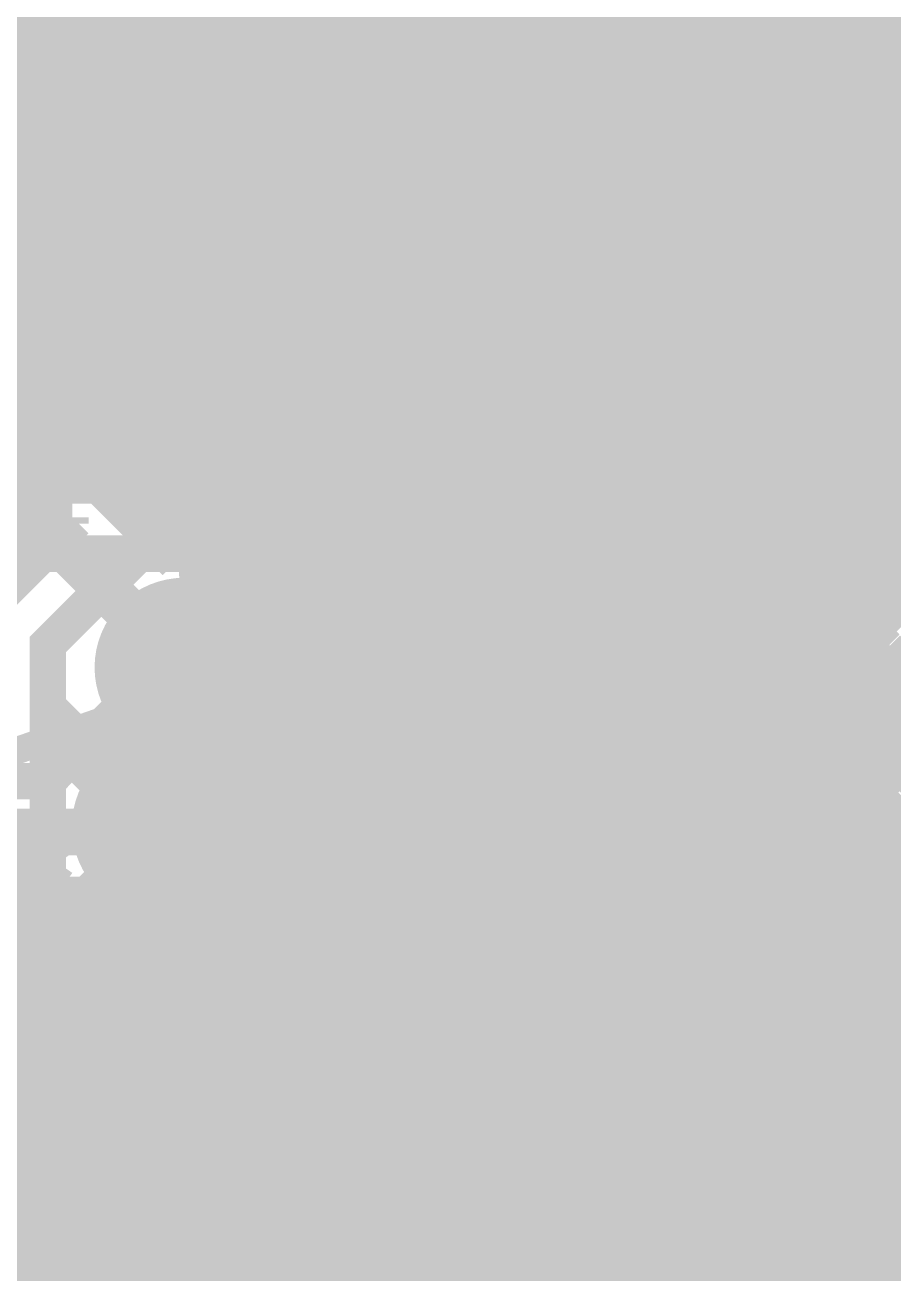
# Model space of a CAD drawing. Extents: x -72 to 72, y -47 to 50.
# Drawn here: x 27.56 to 32.41, y 18.21 to 25.18 of the extents above; entities that cross this region are included whole.
import ezdxf

# ---------------------------------------------------------------- set-up
doc = ezdxf.new("R2010")
doc.units = 0
doc.header["$MEASUREMENT"] = 0
doc.layers.get('0').update_dxf_attribs({"linetype": 'CONTINUOUS'})
for name, color, linetype in [('22-303-0_BOT', 7, 'CONTINUOUS'), ('22-303-0_DRD', 7, 'CONTINUOUS'), ('22-303-0_GND', 6, 'CONTINUOUS'), ('22-303-0_IN1', 4, 'CONTINUOUS'), ('22-303-0_IN2', 3, 'CONTINUOUS'), ('22-303-0_PWR', 5, 'CONTINUOUS'), ('22-303-0_SMB', 10, 'CONTINUOUS'), ('22-303-0_SMT', 14, 'CONTINUOUS'), ('22-303-0_SPB', 9, 'CONTINUOUS'), ('22-303-0_SPT', 12, 'CONTINUOUS'), ('22-303-0_SSB', 11, 'CONTINUOUS'), ('22-303-0_SST', 13, 'CONTINUOUS'), ('22-303-0_TOP', 8, 'CONTINUOUS'), ('THRUHOLE_TAP', 7, 'CONTINUOUS')]:
    doc.layers.add(name, color=color, linetype=linetype)

# ---------------------------------------------------------------- blocks, each defined once
blk = doc.blocks.new('RECTANGLE_4')
blk.add_solid([(0.4826, 0.4064), (0.4826, -0.4064), (-0.4826, 0.4064), (-0.4826, -0.4064)])
blk = doc.blocks.new('RECTANGLE_37')
blk.add_solid([(0.508, 0.635), (0.508, -0.635), (-0.508, 0.635), (-0.508, -0.635)])
blk = doc.blocks.new('ROUND_48')
at = {"const_width": 0.29972}
blk.add_lwpolyline([(-0.14986, 0, 1), (0.14986, 0, 1)], format="xyb", close=True, dxfattribs=at)
blk = doc.blocks.new('ROUND_81')
at = {"const_width": 0.0635}
blk.add_lwpolyline([(-0.03175, 0, 1), (0.03175, 0, 1)], format="xyb", close=True, dxfattribs=at)
blk = doc.blocks.new('ROUND_82')
at = {"const_width": 0.50038}
blk.add_lwpolyline([(-0.25019, 0, 1), (0.25019, 0, 1)], format="xyb", close=True, dxfattribs=at)
blk = doc.blocks.new('ROUND_83')
at = {"const_width": 0.50038}
blk.add_lwpolyline([(-0.25019, 0, 1), (0.25019, 0, 1)], format="xyb", close=True, dxfattribs=at)
blk = doc.blocks.new('ROUND_53')
at = {"const_width": 0.29972}
blk.add_lwpolyline([(-0.14986, 0, 1), (0.14986, 0, 1)], format="xyb", close=True, dxfattribs=at)
blk = doc.blocks.new('RECTANGLE_2')
blk.add_solid([(0.63627, 0.51308), (0.63627, -0.51308), (-0.63627, 0.51308), (-0.63627, -0.51308)])
blk = doc.blocks.new('ROUND_95')
at = {"const_width": 0.10033}
blk.add_lwpolyline([(-0.050164, 0, 1), (0.050164, 0, 1)], format="xyb", close=True, dxfattribs=at)

msp = doc.modelspace()

# ---------------------------------------------------------------- linework, layer by layer
at = {"layer": '22-303-0_BOT'}
for points, const_width in [([(33.02, 21.59), (32.639, 21.971), (32.639, 24.257), (27.94, 28.956), (24.003, 28.956)], 0.2032), ([(27.77236, 28.5496), (32.2326, 24.08936)], 0.254), ([(28.9306, 27.39136), (28.9306, 22.6314)], 0.254), ([(29.1592, 27.16276), (29.1592, 22.62378)], 0.254), ([(29.3878, 26.93416), (29.3878, 23.01494)], 0.254), ([(29.6164, 26.70556), (29.6164, 23.34768)], 0.254), ([(29.845, 26.47696), (29.845, 23.45182)], 0.254), ([(30.0736, 26.24836), (30.0736, 23.45436)], 0.254), ([(30.3022, 26.01976), (30.3022, 23.36546)], 0.254), ([(30.5308, 25.79116), (30.5308, 23.09114)], 0.254), ([(30.7594, 25.56256), (30.7594, 22.1742)], 0.254), ([(30.988, 25.33396), (30.988, 22.0599)], 0.254), ([(31.09976, 25.2222), (28.89758, 25.2222)], 0.254), ([(31.2166, 25.10536), (31.2166, 20.8534)], 0.254), ([(27.80538, 24.9936), (27.80538, 24.89454)], 0.254), ([(27.87396, 24.9936), (27.80538, 24.9936)], 0.254), ([(27.87396, 24.9936), (27.80538, 24.9936)], 0.254), ([(27.87396, 24.9936), (27.80538, 24.9936)], 0.254), ([(31.32836, 24.9936), (28.76804, 24.9936)], 0.254), ([(27.80538, 24.89454), (26.99258, 24.89454)], 0.254), ([(27.559, 24.89454), (27.559, 24.3078)], 0.254), ([(27.7876, 24.89454), (27.7876, 24.3078)], 0.254), ([(28.0162, 24.87676), (28.0162, 24.3078)], 0.254), ([(28.702, 24.9301), (28.702, 22.6314)], 0.254), ([(31.4452, 24.87676), (31.4452, 20.8534)], 0.254), ([(28.4734, 24.8158), (28.4734, 24.3078)], 0.254), ([(31.55696, 24.765), (27.1399, 24.765)], 0.254), ([(28.2448, 24.80056), (28.2448, 24.3078)], 0.254), ([(31.6738, 24.64816), (31.6738, 20.8534)], 0.254), ([(31.78556, 24.5364), (27.2542, 24.5364)], 0.254), ([(31.9024, 24.41956), (31.9024, 20.8534)], 0.254), ([(28.4988, 24.3078), (27.26944, 24.3078)], 0.254), ([(32.01416, 24.3078), (27.26944, 24.3078)], 0.254), ([(27.686, 24.3078), (27.686, 23.368)], 0.254), ([(28.4988, 24.3078), (28.4988, 22.6314)], 0.254), ([(32.131, 24.19096), (32.131, 20.8534)], 0.254), ([(32.2326, 24.0792), (28.4988, 24.0792)], 0.254), ([(32.2326, 24.08936), (32.2326, 21.971)], 0.254), ([(32.2326, 23.8506), (28.4988, 23.8506)], 0.254), ([(32.2326, 23.622), (28.4988, 23.622)], 0.254), ([(27.686, 22.4282), (27.686, 23.368)], 0.254), ([(28.4988, 23.368), (27.686, 23.368)], 0.254), ([(29.68752, 23.3934), (28.4988, 23.3934)], 0.254), ([(32.2326, 23.3934), (30.25648, 23.3934)], 0.254), ([(28.956, 23.368), (27.686, 23.368)], 0.2032), ([(28.956, 23.368), (27.686, 23.368)], 0.2032), ([(29.44876, 23.1648), (28.4988, 23.1648)], 0.254), ([(32.2326, 23.1648), (30.4927, 23.1648)], 0.254), ([(29.37256, 22.9362), (28.4988, 22.9362)], 0.254), ([(32.2326, 22.9362), (30.57144, 22.9362)], 0.254), ([(29.3878, 22.7076), (28.4988, 22.7076)], 0.254), ([(29.3878, 22.70506), (29.3878, 22.49424)], 0.254), ([(32.2326, 22.7076), (30.5562, 22.7076)], 0.254), ([(29.083, 22.6314), (28.4988, 22.6314)], 0.254), ([(30.5308, 22.62886), (30.5308, 22.18944)], 0.254), ([(29.3751, 22.50694), (30.05074, 21.82876)], 0.254), ([(29.5021, 22.479), (29.40304, 22.479)], 0.254), ([(32.2326, 22.479), (30.4419, 22.479)], 0.254), ([(27.82316, 22.4282), (27.09164, 22.4282)], 0.254), ([(27.82316, 22.4282), (27.41676, 22.0218)], 0.254), ([(27.559, 22.4282), (27.559, 22.16404)], 0.254), ([(27.7876, 22.4282), (27.7876, 22.39264)], 0.254), ([(29.6164, 22.36978), (29.6164, 22.26564)], 0.254), ([(30.3022, 22.352), (30.3022, 22.1107)], 0.254), ([(27.64536, 22.2504), (27.0764, 22.2504)], 0.254), ([(32.2326, 22.2504), (29.63164, 22.2504)], 0.254), ([(29.845, 22.26818), (29.845, 22.03704)], 0.254), ([(30.0736, 22.2631), (30.0736, 21.87448)], 0.254), ([(43.688, 11.557), (42.291, 11.557), (42.164, 11.684), (42.164, 17.653), (38.862, 20.955), (32.893, 20.955), (32.385, 20.447), (30.861, 20.447), (29.083, 22.225), (28.194, 22.225), (27.686, 21.717), (27.686, 20.32), (27.24404, 19.87804), (27.24404, 15.48892)], 0.2032), ([(30.18282, 22.0218), (29.86024, 22.0218)], 0.254), ([(32.2326, 22.0218), (31.02864, 22.0218)], 0.254), ([(32.27324, 21.7932), (31.17596, 21.7932)], 0.254), ([(29.0449, 21.68906), (30.26156, 20.4724)], 0.254), ([(32.35452, 21.6789), (32.41548, 21.61794)], 0.254), ([(32.3596, 21.67636), (32.3596, 20.99564)], 0.254), ([(32.41548, 21.61794), (32.41484, 21.59)], 0.254), ([(28.54452, 15.48892), (28.54452, 16.51), (28.956, 16.92148), (28.956, 21.082), (28.448, 21.59)], 0.2032), ([(28.448, 21.59), (28.956, 21.082), (28.956, 16.92148), (28.54452, 16.51), (28.54452, 15.48892)], 0.2032), ([(29.05252, 21.55952), (29.05023, 21.58977)], 0.254), ([(29.05252, 21.55952), (29.05023, 21.58977)], 0.254), ([(29.16936, 21.5646), (29.05252, 21.5646)], 0.254), ([(29.05252, 21.55952), (29.24302, 21.36902)], 0.254), ([(29.05252, 21.55952), (29.24302, 21.36902)], 0.254), ([(29.1592, 21.57476), (29.1592, 21.45284)], 0.254), ([(32.41548, 21.5646), (31.21152, 21.5646)], 0.254), ([(29.39796, 21.336), (29.2735, 21.336)], 0.254), ([(29.3878, 21.34616), (29.3878, 20.4724)], 0.254), ([(32.47136, 21.336), (31.15564, 21.336)], 0.254), ([(32.56026, 21.1963), (32.21736, 20.8534)], 0.254), ([(29.6164, 21.11756), (29.6164, 20.4724)], 0.254), ([(30.988, 21.1201), (30.988, 20.89404)], 0.254), ([(29.62656, 21.1074), (29.3624, 21.1074)], 0.254), ([(29.3624, 21.082), (29.3624, 20.4724)], 0.254), ([(32.47136, 21.1074), (30.97022, 21.1074)], 0.254), ([(30.84576, 21.03374), (31.02864, 20.8534)], 0.254), ([(29.85516, 20.8788), (29.3624, 20.8788)], 0.254), ([(29.845, 20.88896), (29.845, 20.4724)], 0.254), ([(32.24276, 20.8788), (31.00324, 20.8788)], 0.254), ([(32.21736, 20.8534), (31.02864, 20.8534)], 0.254), ([(27.89428, 15.48892), (27.89428, 19.89328), (28.321, 20.32), (28.321, 20.701)], 0.2032), ([(30.08376, 20.6502), (29.3624, 20.6502)], 0.254), ([(29.845, 19.7612), (29.845, 20.701), (29.718, 20.701)], 0.2032), ([(30.0736, 20.66036), (30.0736, 20.4724)], 0.254), ([(30.26156, 20.4724), (29.3624, 20.4724)], 0.254), ([(29.845, 20.4724), (29.845, 19.7612)], 0.254), ([(30.6324, 20.11172), (30.6324, 19.11858)], 0.254), ([(30.7594, 20.0533), (30.7594, 19.26844)], 0.254), ([(30.9626, 20.0406), (30.861, 20.0406)], 0.254), ([(30.9626, 20.0406), (30.9626, 19.42592)], 0.254), ([(31.75, 19.7612), (32.7152, 19.7612), (33.02, 20.066), (33.655, 20.066)], 0.2032), ([(30.9626, 19.9644), (30.6324, 19.9644)], 0.254), ([(30.6324, 19.7612), (29.845, 19.7612)], 0.254), ([(31.75, 19.7612), (29.845, 19.7612)], 0.2032), ([(30.9626, 19.7358), (30.6324, 19.7358)], 0.254), ([(30.9626, 19.7612), (31.75, 19.7612)], 0.254), ([(32.5374, 19.7612), (31.75, 19.7612)], 0.254), ([(30.9626, 19.5072), (30.6324, 19.5072)], 0.254), ([(30.82798, 19.33702), (30.70098, 19.21002)], 0.254), ([(30.76956, 19.2786), (30.6324, 19.2786)], 0.254), ([(30.60192, 19.05), (29.3624, 19.05)], 0.254), ([(30.60192, 19.05), (29.3624, 19.05)], 0.254), ([(35.687, 19.05), (31.115, 19.05), (30.988, 18.923), (30.988, 16.256), (31.75, 15.494), (31.75, 14.87424)], 0.2032), ([(29.845, 17.145), (29.845, 18.3388)], 0.2032), ([(29.845, 17.145), (29.845, 18.3388)], 0.2032), ([(31.75, 18.3388), (31.75, 16.87576)], 0.2032)]:
    msp.add_lwpolyline(points, dxfattribs=dict(at, const_width=const_width))
at = {"layer": '22-303-0_BOT', "const_width": 0.254}
for points in [[(28.321, 24.79548, 0.4142136), (28.92552, 25.4)], [(27.87396, 24.9936, 0.2113087), (28.321, 24.79584)], [(29.972, 23.46452, 0.4142136), (29.36748, 22.86)], [(30.57652, 22.86, 0.4142136), (29.972, 23.46452)], [(29.36748, 22.86, 0.4142136), (29.972, 22.25548)], [(29.972, 22.25548, 0.4142136), (30.57652, 22.86)], [(29.37002, 22.51202, 0.1989124), (29.083, 22.63091)], [(29.37002, 22.51202, 0.1989124), (29.083, 22.63091)], [(30.607, 22.19452, 0.2998715), (30.05074, 21.82876)], [(31.21152, 21.59, 0.4142136), (30.607, 22.19452)], [(32.2326, 21.971, 0.1989124), (32.35163, 21.68363)], [(32.2326, 21.971, 0.1989124), (32.35163, 21.68363)], [(29.05252, 21.59, 0.0411375), (29.04436, 21.68897)], [(29.05252, 21.59, 0.0411375), (29.04436, 21.68897)], [(30.84576, 21.03374, 0.2998712), (31.21152, 21.59)], [(32.41548, 21.59, 0.1789165), (32.56083, 21.19679)], [(29.3624, 21.082, 0.1989124), (29.24337, 21.36937)], [(30.6324, 20.11172, 0.1507309), (30.861, 20.0412)], [(30.9626, 19.42592, 0.1003963), (30.82817, 19.33683)], [(30.9626, 19.42592, 0.1003963), (30.82817, 19.33683)], [(30.70098, 19.21002, 0.0707576), (30.63234, 19.11861)], [(30.70098, 19.21002, 0.0707576), (30.63234, 19.11861)]]:
    msp.add_lwpolyline(points, format="xyb", dxfattribs=at)
at = {"layer": '22-303-0_DRD', "const_width": 0.254}
for points in [[(28.956, 26.035), (27.686, 24.765)], [(28.956, 24.765), (27.686, 26.035)], [(28.956, 26.035), (27.686, 24.765)], [(28.956, 24.765), (27.686, 26.035)], [(29.591, 24.003), (28.321, 22.733)], [(29.591, 22.733), (28.321, 24.003)], [(29.591, 24.003), (28.321, 22.733)], [(29.591, 22.733), (28.321, 24.003)], [(30.607, 23.495), (29.337, 22.225)], [(30.607, 22.225), (29.337, 23.495)], [(29.083, 22.225), (27.813, 20.955)], [(29.083, 20.955), (27.813, 22.225)], [(29.083, 22.225), (27.813, 20.955)], [(29.083, 20.955), (27.813, 22.225)], [(31.242, 22.225), (29.972, 20.955)], [(31.242, 20.955), (29.972, 22.225)], [(33.655, 22.225), (32.385, 20.955)], [(33.655, 20.955), (32.385, 22.225)], [(28.956, 21.336), (27.686, 20.066)], [(28.956, 20.066), (27.686, 21.336)], [(30.353, 21.336), (29.083, 20.066)], [(30.353, 20.066), (29.083, 21.336)]]:
    msp.add_lwpolyline(points, dxfattribs=at)
at = {"layer": '22-303-0_IN1'}
for points, const_width in [([(34.163, 24.003), (31.877, 25.654), (22.86, 32.004), (22.86, 37.211), (20.447, 39.624), (17.653, 39.624), (13.081, 44.196), (10.16, 44.196)], 1.27), ([(27.432, 29.718), (27.432, 24.19604)], 0.254), ([(29.0322, 28.64612), (29.0322, 23.96744)], 0.254), ([(29.2608, 28.49372), (29.2608, 23.8887)], 0.254), ([(29.4894, 28.33878), (29.4894, 23.65248)], 0.254), ([(29.718, 28.18384), (29.718, 23.40864)], 0.254), ([(29.9466, 28.03144), (29.9466, 23.46452)], 0.254), ([(30.1752, 27.8765), (30.1752, 23.42896)], 0.254), ([(30.4038, 27.72156), (30.4038, 23.28164)], 0.254), ([(30.6324, 27.56916), (30.6324, 22.86)], 0.254), ([(30.861, 27.41422), (30.861, 22.86)], 0.254), ([(31.0896, 27.25928), (31.0896, 22.86)], 0.254), ([(31.3182, 27.10434), (31.3182, 22.86)], 0.254), ([(31.5468, 26.95194), (31.5468, 22.86)], 0.254), ([(31.7754, 26.797), (31.7754, 22.86)], 0.254), ([(32.004, 26.64206), (32.004, 22.86)], 0.254), ([(32.2326, 26.48966), (32.2326, 22.86)], 0.254), ([(32.4612, 26.33472), (32.4612, 22.86)], 0.254), ([(27.6606, 26.09596), (27.6606, 23.96744)], 0.254), ([(27.72918, 25.273), (25.1714, 25.273)], 0.254), ([(34.036, 25.273), (28.91282, 25.273)], 0.254), ([(27.83078, 25.0444), (25.1714, 25.0444)], 0.254), ([(28.8036, 25.03678), (28.8036, 23.9522)], 0.254), ([(34.36874, 25.0444), (28.80868, 25.0444)], 0.254), ([(27.8892, 24.97582), (27.8892, 22.86)], 0.254), ([(28.16606, 24.8158), (27.09164, 24.8158)], 0.254), ([(28.1178, 24.83104), (28.1178, 22.86)], 0.254), ([(34.70148, 24.8158), (28.47594, 24.8158)], 0.254), ([(28.575, 24.85136), (28.575, 23.8379)], 0.254), ([(28.3464, 24.79548), (28.3464, 22.86)], 0.254), ([(35.03676, 24.5872), (27.23896, 24.5872)], 0.254), ([(35.3695, 24.3586), (27.27452, 24.3586)], 0.254), ([(27.27452, 24.35352), (27.71902, 23.90902)], 0.254), ([(35.70224, 24.13), (27.49804, 24.13)], 0.254), ([(28.67152, 23.9014), (27.72664, 23.9014)], 0.254), ([(36.03752, 23.9014), (29.24048, 23.9014)], 0.254), ([(28.43276, 23.6728), (27.83586, 23.6728)], 0.254), ([(36.37026, 23.6728), (29.4767, 23.6728)], 0.254), ([(27.8384, 23.622), (27.8384, 22.86)], 0.254), ([(28.35656, 23.4442), (27.8384, 23.4442)], 0.254), ([(29.81706, 23.4442), (29.55544, 23.4442)], 0.254), ([(36.703, 23.4442), (30.12694, 23.4442)], 0.254), ([(28.3718, 23.2156), (27.8384, 23.2156)], 0.254), ([(37.03828, 23.2156), (30.45968, 23.2156)], 0.254), ([(28.4861, 22.987), (27.8384, 22.987)], 0.254), ([(37.37102, 22.987), (30.56382, 22.987)], 0.254), ([(28.62834, 22.86), (27.8384, 22.86)], 0.254), ([(28.575, 22.8981), (28.575, 22.86)], 0.254), ([(33.274, 22.86), (30.57652, 22.86)], 0.254), ([(29.083, 11.303), (29.083, 20.955), (30.353, 22.225), (33.274, 22.225), (35.433, 20.066), (36.83, 20.066)], 0.2032), ([(52.832, 7.112), (52.578, 6.858), (47.752, 6.858), (44.323, 10.287), (44.323, 13.335), (43.942, 13.716), (34.163, 13.716), (32.131, 15.748), (32.131, 20.574), (31.115, 21.59), (30.607, 21.59)], 0.2032)]:
    msp.add_lwpolyline(points, dxfattribs=dict(at, const_width=const_width))
at = {"layer": '22-303-0_IN1', "const_width": 0.254}
for points in [[(27.71648, 25.4, 0.4142136), (28.321, 24.79548)], [(28.321, 24.79548, 0.4142136), (28.92552, 25.4)], [(28.956, 23.97252, 0.4142136), (28.35148, 23.368)], [(29.56052, 23.368, 0.4142136), (28.956, 23.97252)], [(27.8384, 23.622, 0.1989124), (27.71937, 23.90937)], [(29.972, 23.46452, 0.1919829), (29.5561, 23.29872)], [(30.57652, 22.86, 0.4142136), (29.972, 23.46452)], [(28.35148, 23.368, 0.2547954), (28.62834, 22.86)], [(29.55544, 23.29942, 0.0284856), (29.55935, 23.368)]]:
    msp.add_lwpolyline(points, format="xyb", dxfattribs=at)
at = {"layer": '22-303-0_IN2'}
for points, const_width in [([(28.9306, 27.86126), (28.9306, 22.6314)], 0.254), ([(29.1592, 27.70886), (29.1592, 22.6314)], 0.254), ([(29.3878, 27.55392), (29.3878, 23.01494)], 0.254), ([(29.6164, 27.40152), (29.6164, 23.34768)], 0.254), ([(29.845, 27.24912), (29.845, 23.45182)], 0.254), ([(30.0736, 27.09672), (30.0736, 23.45436)], 0.254), ([(30.3022, 26.94432), (30.3022, 23.36546)], 0.254), ([(30.5308, 26.79192), (30.5308, 23.2664)], 0.254), ([(30.7594, 26.63698), (30.7594, 23.2664)], 0.254), ([(30.988, 26.48458), (30.988, 23.24608)], 0.254), ([(31.2166, 26.33218), (31.2166, 23.07844)], 0.254), ([(27.559, 26.21534), (27.559, 22.6314)], 0.254), ([(31.4452, 26.17978), (31.4452, 22.84984)], 0.254), ([(31.6738, 26.02738), (31.6738, 22.62124)], 0.254), ([(31.9024, 25.87498), (31.9024, 22.39264)], 0.254), ([(32.131, 25.72004), (32.131, 22.16404)], 0.254), ([(32.3596, 25.56764), (32.3596, 21.93544)], 0.254), ([(27.74188, 25.2222), (24.48052, 25.2222)], 0.254), ([(32.87776, 25.2222), (28.89758, 25.2222)], 0.254), ([(27.7876, 25.11552), (27.7876, 22.6314)], 0.254), ([(28.321, 20.701), (26.543, 20.701), (25.527, 19.685), (21.209, 19.685), (20.828, 20.066), (20.828, 20.955), (20.828, 24.765), (20.574, 25.019)], 0.2032), ([(27.87396, 24.9936), (24.5364, 24.9936)], 0.254), ([(33.21812, 24.9936), (28.76804, 24.9936)], 0.254), ([(28.0162, 24.87676), (28.0162, 22.6314)], 0.254), ([(28.702, 24.9301), (28.702, 22.6314)], 0.254), ([(28.4734, 24.8158), (28.4734, 22.6314)], 0.254), ([(33.56102, 24.765), (27.1399, 24.765)], 0.254), ([(28.2448, 24.80056), (28.2448, 22.6314)], 0.254), ([(33.87852, 24.5364), (27.2542, 24.5364)], 0.254), ([(33.63976, 24.3078), (27.26944, 24.3078)], 0.254), ([(33.56356, 24.0792), (27.1907, 24.0792)], 0.254), ([(33.5788, 23.8506), (26.95448, 23.8506)], 0.254), ([(33.6931, 23.622), (24.5364, 23.622)], 0.254), ([(29.68752, 23.3934), (26.95448, 23.3934)], 0.254), ([(33.33496, 23.3934), (30.25648, 23.3934)], 0.254), ([(30.861, 23.2664), (30.41904, 23.2664)], 0.254), ([(29.44876, 23.1648), (27.1907, 23.1648)], 0.254), ([(33.20288, 23.1648), (31.13024, 23.1648)], 0.254), ([(31.1531, 23.14194), (32.46374, 21.82876)], 0.254), ([(29.37256, 22.9362), (27.26944, 22.9362)], 0.254), ([(33.18002, 22.9362), (31.35884, 22.9362)], 0.254), ([(29.972, 22.86), (30.861, 22.86), (32.893, 20.828), (37.084, 20.828), (39.116, 18.796)], 0.2032), ([(29.3878, 22.7076), (27.2542, 22.7076)], 0.254), ([(29.3878, 22.70506), (29.3878, 22.6314)], 0.254), ([(33.24606, 22.7076), (31.58744, 22.7076)], 0.254), ([(29.4132, 22.6314), (27.2288, 22.6314)], 0.254), ([(30.69336, 22.4536), (30.41904, 22.4536)], 0.254), ([(30.5308, 22.4536), (30.5308, 22.24024)], 0.254), ([(30.69336, 22.4536), (32.60598, 20.54098)], 0.254), ([(33.45434, 22.479), (31.81604, 22.479)], 0.254), ([(30.36824, 22.4028), (30.57652, 22.19452)], 0.254), ([(30.7594, 22.38756), (30.7594, 22.1742)], 0.254), ([(30.89656, 22.2504), (30.52064, 22.2504)], 0.254), ([(33.9471, 22.2504), (32.04464, 22.2504)], 0.254), ([(30.607, 21.59), (29.972, 22.225), (27.178, 22.225), (25.273, 20.32), (24.638, 20.32)], 0.2032), ([(30.607, 22.19452), (30.57656, 22.19375)], 0.254), ([(30.988, 22.15896), (30.988, 22.0599)], 0.254), ([(31.12516, 22.0218), (31.02864, 22.0218)], 0.254), ([(32.59582, 22.0218), (32.27324, 22.0218)], 0.254), ([(31.2166, 21.93036), (31.2166, 18.4404)], 0.254), ([(29.80436, 21.8186), (29.0068, 21.8186)], 0.254), ([(29.1592, 21.8186), (29.1592, 18.4404)], 0.254), ([(29.3878, 21.8186), (29.3878, 18.4404)], 0.254), ([(29.6164, 21.8186), (29.6164, 18.4404)], 0.254), ([(29.80436, 21.8186), (30.00248, 21.61794)], 0.254), ([(29.82976, 21.7932), (29.01696, 21.7932)], 0.254), ([(29.845, 21.77796), (29.845, 18.4404)], 0.254), ([(31.35376, 21.7932), (31.17596, 21.7932)], 0.254), ([(31.4452, 21.70176), (31.4452, 18.4404)], 0.254), ([(30.00248, 21.61794), (30.00184, 21.59)], 0.254), ([(30.00248, 21.5646), (29.05252, 21.5646)], 0.254), ([(31.58236, 21.5646), (31.21152, 21.5646)], 0.254), ([(31.6738, 21.47316), (31.6738, 18.4404)], 0.254), ([(30.05836, 21.336), (28.99664, 21.336)], 0.254), ([(31.81096, 21.336), (31.15564, 21.336)], 0.254), ([(30.0736, 21.30552), (30.0736, 18.4404)], 0.254), ([(28.9306, 21.22678), (28.9306, 18.4404)], 0.254), ([(31.9024, 21.24456), (31.9024, 18.4404)], 0.254), ([(30.988, 21.1201), (30.988, 18.4404)], 0.254), ([(30.24378, 21.1074), (28.81122, 21.1074)], 0.254), ([(30.3022, 21.06676), (30.3022, 18.4404)], 0.254), ([(32.03956, 21.1074), (30.97022, 21.1074)], 0.254), ([(30.5308, 20.99056), (30.5308, 18.4404)], 0.254), ([(30.7594, 21.0058), (30.7594, 18.4404)], 0.254), ([(32.131, 21.01596), (32.131, 18.4404)], 0.254), ([(32.26816, 20.8788), (28.89758, 20.8788)], 0.254), ([(32.3596, 20.78736), (32.3596, 18.4404)], 0.254), ([(32.49676, 20.6502), (28.92298, 20.6502)], 0.254), ([(32.893, 20.4216), (28.85694, 20.4216)], 0.254), ([(27.87396, 20.2946), (26.71064, 20.2946)], 0.254), ([(27.559, 20.2946), (27.559, 18.4404)], 0.254), ([(27.7876, 20.2946), (27.7876, 18.4404)], 0.254), ([(28.702, 20.2311), (28.702, 18.4404)], 0.254), ([(27.99334, 20.193), (26.60904, 20.193)], 0.254), ([(28.0162, 20.17776), (28.0162, 18.4404)], 0.254), ([(36.23818, 20.193), (28.64866, 20.193)], 0.254), ([(28.2448, 20.10156), (28.2448, 18.4404)], 0.254), ([(28.4734, 20.1168), (28.4734, 18.4404)], 0.254), ([(36.2331, 19.9644), (26.38044, 19.9644)], 0.254), ([(36.322, 19.7358), (26.15184, 19.7358)], 0.254), ([(36.59886, 19.5072), (25.92324, 19.5072)], 0.254), ([(38.05936, 19.2786), (14.1224, 19.2786)], 0.254), ([(38.28796, 19.05), (14.1224, 19.05)], 0.254), ([(38.51148, 18.8214), (14.1224, 18.8214)], 0.254), ([(38.54704, 18.5928), (14.1224, 18.5928)], 0.254), ([(38.62578, 18.4404), (14.1224, 18.4404)], 0.254)]:
    msp.add_lwpolyline(points, dxfattribs=dict(at, const_width=const_width))
at = {"layer": '22-303-0_IN2', "const_width": 0.254}
for points in [[(27.71648, 25.4, 0.4142136), (28.321, 24.79548)], [(28.321, 24.79548, 0.4142136), (28.92552, 25.4)], [(29.972, 23.46452, 0.4142136), (29.36748, 22.86)], [(30.41904, 23.2664, 0.2113087), (29.972, 23.46416)], [(31.14802, 23.14702, 0.1989124), (30.861, 23.26591)], [(29.36748, 22.86, 0.0973858), (29.41249, 22.63111)], [(30.36824, 22.4028, 0.0297304), (30.41967, 22.45302)], [(31.21152, 21.59, 0.4142136), (30.607, 22.19452)], [(33.02, 22.19452, 0.2998715), (32.46374, 21.82876)], [(29.05252, 21.59, 0.0973853), (29.00751, 21.81889)], [(29.05252, 21.59, 0.0973853), (29.00751, 21.81889)], [(28.78582, 21.08708, 0.2498382), (29.05385, 21.59)], [(28.78582, 21.08708, 0.2498382), (29.05385, 21.59)], [(30.00248, 21.59, 0.4142136), (30.607, 20.98548)], [(30.607, 20.98548, 0.4142136), (31.21152, 21.59)], [(28.92552, 20.701, 0.1750362), (28.78603, 21.08725)], [(28.321, 20.09648, 0.4142136), (28.92552, 20.701)], [(27.87396, 20.2946, 0.2113087), (28.321, 20.09684)]]:
    msp.add_lwpolyline(points, format="xyb", dxfattribs=at)
at = {"layer": '22-303-0_SSB', "const_width": 0.1524}
for points in [[(24.9174, 25.019), (24.9174, 27.0764), (27.686, 27.0764), (27.686, 25.019), (24.9174, 25.019)], [(24.638, 24.511), (28.702, 24.511), (28.702, 19.939), (26.924, 19.939), (26.67, 20.193), (26.416, 19.939), (24.638, 19.939), (24.638, 24.511)], [(29.40558, 22.70506), (29.2354, 22.8219), (29.2354, 23.06066), (29.40558, 23.1775), (29.57576, 23.1775), (29.91358, 22.94128), (30.2514, 23.1775), (30.2514, 22.70506)], [(31.1404, 23.1775), (31.1404, 22.70506), (31.81858, 23.1775), (31.98876, 23.1775), (32.1564, 23.11908), (32.1564, 22.76348), (31.98876, 22.70506)], [(29.57576, 22.3393), (29.57576, 21.86686), (30.2514, 22.10308), (30.2514, 22.22246), (29.2354, 22.22246)], [(31.31058, 21.86686), (31.1404, 21.92528), (31.1404, 22.28088), (31.31058, 22.3393), (31.6484, 22.3393), (31.81858, 22.22246), (31.81858, 21.86686), (32.1564, 21.86686), (32.1564, 22.3393)], [(27.43962, 21.09978), (28.45562, 21.45538), (28.45562, 20.98294)], [(29.40558, 21.5011), (29.2354, 21.44268), (29.2354, 21.08708), (29.40558, 21.02866), (30.08376, 21.02866), (30.2514, 21.08708), (30.2514, 21.44268), (30.08376, 21.5011)], [(31.6484, 21.3233), (31.1404, 21.5011)], [(31.6484, 21.02866), (31.6484, 21.38426), (31.81858, 21.5011), (31.98876, 21.5011), (32.1564, 21.38426), (32.1564, 21.02866), (31.1404, 21.02866)], [(27.77998, 20.38096), (27.43962, 20.61718)], [(27.6098, 20.14474), (27.43962, 20.20316), (27.43962, 20.43938), (27.6098, 20.50034), (27.77998, 20.61718), (28.28798, 20.61718), (28.45562, 20.55876), (28.45562, 20.20316), (28.28798, 20.14474), (27.6098, 20.14474)], [(29.0195, 17.5895), (29.0195, 20.5105), (30.6578, 20.5105), (30.6578, 17.5895), (29.0195, 17.5895)], [(30.9245, 17.5895), (30.9245, 20.5105), (32.5628, 20.5105), (32.5628, 17.5895), (30.9245, 17.5895)]]:
    msp.add_lwpolyline(points, dxfattribs=at)
at = {"layer": '22-303-0_SST', "const_width": 0.1524}
for points in [[(31.115, 24.003), (32.385, 24.003), (32.639, 23.749), (32.639, 20.447), (30.861, 20.447), (30.861, 23.749), (31.115, 24.003)], [(30.24886, 22.68982), (30.41904, 22.75078), (30.41904, 23.10638), (30.24886, 23.1648), (29.91104, 23.1648), (29.74086, 23.04542), (29.74086, 22.68982), (29.40304, 22.68982), (29.40304, 23.1648)], [(30.861, 22.479), (32.639, 22.479)], [(30.41904, 22.3266), (30.41904, 21.91258), (29.40304, 21.91258)], [(30.41904, 21.07438), (30.41904, 21.42998), (30.07868, 21.54682), (29.74086, 21.54682), (29.40304, 21.42998), (29.40304, 21.07438)], [(30.41904, 21.1328), (29.40304, 21.1328)], [(27.7876, 19.2786), (27.95524, 19.39798), (27.95524, 19.6342), (27.7876, 19.75358), (27.61742, 19.75358), (27.2796, 19.51482), (26.93924, 19.75358), (26.93924, 19.2786)], [(27.95524, 18.91538), (27.95524, 18.49882), (26.93924, 18.49882)]]:
    msp.add_lwpolyline(points, dxfattribs=at)
at = {"layer": '22-303-0_TOP'}
for points, const_width in [([(28.9306, 27.86126), (28.9306, 21.95322)], 0.254), ([(29.1592, 27.70886), (29.1592, 20.1168)], 0.254), ([(29.3878, 27.55392), (29.3878, 23.01494)], 0.254), ([(29.6164, 27.40152), (29.6164, 23.34768)], 0.254), ([(29.845, 27.24912), (29.845, 23.45182)], 0.254), ([(30.0736, 27.09672), (30.0736, 23.53564)], 0.254), ([(23.114, 26.289), (23.11654, 26.289), (23.74646, 26.924), (26.41854, 26.924), (27.432, 25.90292), (27.432, 22.606), (28.448, 21.59)], 0.2032), ([(30.3022, 26.94432), (30.3022, 23.76424)], 0.254), ([(30.5308, 26.79192), (30.5308, 23.89378)], 0.254), ([(30.7594, 26.63698), (30.7594, 23.9014)], 0.254), ([(30.988, 26.48458), (30.988, 24.05888)], 0.254), ([(31.2166, 26.33218), (31.2166, 24.05888)], 0.254), ([(31.4452, 26.17978), (31.4452, 24.05888)], 0.254), ([(31.6738, 26.02738), (31.6738, 24.05888)], 0.254), ([(31.9024, 25.87498), (31.9024, 24.05888)], 0.254), ([(32.131, 25.72004), (32.131, 24.05888)], 0.254), ([(32.3596, 25.56764), (32.3596, 24.05888)], 0.254), ([(32.8422, 25.2222), (28.89758, 25.2222)], 0.254), ([(27.8384, 25.03678), (27.8384, 22.77364)], 0.254), ([(27.87396, 24.9936), (27.8384, 24.9936)], 0.254), ([(32.8422, 24.9936), (28.76804, 24.9936)], 0.254), ([(28.0162, 24.87676), (28.0162, 22.59584)], 0.254), ([(28.702, 24.9301), (28.702, 22.13864)], 0.254), ([(28.4734, 24.8158), (28.4734, 22.19452)], 0.254), ([(32.8422, 24.765), (27.8384, 24.765)], 0.254), ([(28.2448, 24.80056), (28.2448, 22.36724)], 0.254), ([(32.8422, 24.5364), (27.8384, 24.5364)], 0.254), ([(21.54936, 3.13436), (21.59, 3.13436), (21.59, 3.175), (23.495, 5.08), (23.495, 17.78), (24.384, 18.669), (32.08782, 18.669), (32.08782, 18.542), (32.08782, 15.24), (32.08782, 18.542), (34.163, 20.61718), (34.163, 24.003)], 1.27), ([(32.08782, 15.24), (32.08782, 18.542), (34.163, 20.61718), (34.163, 24.003)], 1.27), ([(32.08782, 15.24), (32.08782, 18.542), (34.163, 20.61718), (34.163, 24.003)], 1.27), ([(32.08782, 15.24), (32.08782, 18.542), (34.163, 20.61718), (34.163, 24.003)], 1.27), ([(32.8422, 24.3078), (27.8384, 24.3078)], 0.254), ([(32.8422, 24.0792), (27.8384, 24.0792)], 0.254), ([(32.69234, 24.05888), (30.80766, 24.05888)], 0.254), ([(30.80766, 24.05888), (30.80766, 23.9014)], 0.254), ([(30.80766, 23.9014), (30.607, 23.9014)], 0.254), ([(30.40888, 23.8506), (27.8384, 23.8506)], 0.254), ([(30.31998, 23.78202), (29.99994, 23.46452)], 0.254), ([(30.15996, 23.622), (27.8384, 23.622)], 0.254), ([(29.99994, 23.46452), (29.97218, 23.4626)], 0.254), ([(31.75, 23.241), (31.496, 23.495), (30.607, 23.495), (29.972, 22.86)], 0.2032), ([(29.68752, 23.3934), (27.8384, 23.3934)], 0.254), ([(29.44876, 23.1648), (27.8384, 23.1648)], 0.254), ([(30.77464, 23.0886), (30.57652, 22.88794)], 0.254), ([(30.7594, 23.07336), (30.7594, 22.1742)], 0.254), ([(30.80766, 23.0886), (30.77464, 23.0886)], 0.254), ([(30.80766, 23.0886), (30.80766, 22.42312)], 0.254), ([(29.37256, 22.9362), (27.8384, 22.9362)], 0.254), ([(30.80766, 22.9362), (30.62224, 22.9362)], 0.254), ([(30.57652, 22.86), (30.57588, 22.88791)], 0.254), ([(27.8384, 22.77364), (28.41752, 22.19452)], 0.254), ([(29.3878, 22.7076), (27.90444, 22.7076)], 0.254), ([(29.3878, 22.70506), (29.3878, 20.1168)], 0.254), ([(30.80766, 22.7076), (30.5562, 22.7076)], 0.254), ([(30.5308, 22.62886), (30.5308, 22.18944)], 0.254), ([(29.5021, 22.479), (28.13304, 22.479)], 0.254), ([(30.80766, 22.479), (30.4419, 22.479)], 0.254), ([(29.6164, 22.36978), (29.6164, 20.1168)], 0.254), ([(32.69234, 22.42312), (30.80766, 22.42312)], 0.254), ([(30.988, 22.42312), (30.988, 22.0599)], 0.254), ([(31.2166, 22.42312), (31.2166, 22.02688)], 0.254), ([(31.4452, 22.42312), (31.4452, 22.02688)], 0.254), ([(31.6738, 22.42312), (31.6738, 22.02688)], 0.254), ([(31.9024, 22.42312), (31.9024, 22.02688)], 0.254), ([(32.131, 22.42312), (32.131, 22.02688)], 0.254), ([(32.3596, 22.42312), (32.3596, 22.02688)], 0.254), ([(30.3022, 22.352), (30.3022, 22.1107)], 0.254), ([(33.2232, 22.2504), (28.36164, 22.2504)], 0.254), ([(29.845, 22.26818), (29.845, 20.1168)], 0.254), ([(30.0736, 22.2631), (30.0736, 21.87448)], 0.254), ([(28.448, 22.19452), (28.41756, 22.19375)], 0.254), ([(28.448, 22.19452), (28.41756, 22.19375)], 0.254), ([(30.18282, 22.0218), (28.86964, 22.0218)], 0.254), ([(32.6009, 22.02688), (31.02356, 22.02688)], 0.254), ([(32.59582, 22.0218), (31.02864, 22.0218)], 0.254), ([(30.03804, 21.7932), (29.01696, 21.7932)], 0.254), ([(28.448, 21.59), (28.321, 21.59), (27.686, 20.955), (22.606, 20.955), (19.05, 17.399), (19.05, 8.382)], 0.2032), ([(30.00248, 21.5646), (29.05252, 21.5646)], 0.254), ([(30.05836, 21.336), (28.99664, 21.336)], 0.254), ([(30.0736, 21.30552), (30.0736, 20.1168)], 0.254), ([(31.75, 21.209), (31.75, 20.066), (31.369, 19.685), (24.003, 19.685), (21.59, 17.272), (21.59, 15.24)], 0.254), ([(28.9306, 21.22678), (28.9306, 20.1168)], 0.254), ([(30.24378, 21.1074), (28.81122, 21.1074)], 0.254), ([(30.3022, 21.06676), (30.3022, 20.1168)], 0.254), ([(30.5308, 20.99056), (30.5308, 20.1168)], 0.254), ([(30.7594, 21.0058), (30.7594, 20.1168)], 0.254), ([(30.80766, 21.0185), (30.80766, 20.39112)], 0.254), ([(30.80766, 20.8788), (28.89758, 20.8788)], 0.254), ([(30.80766, 20.6502), (28.92298, 20.6502)], 0.254), ([(30.80766, 20.4216), (28.85694, 20.4216)], 0.254), ([(31.3182, 20.39112), (30.80766, 20.39112)], 0.254), ([(30.988, 20.39112), (30.988, 20.1168)], 0.254), ([(31.2166, 20.39112), (31.2166, 20.1422)], 0.254), ([(31.3182, 20.39112), (31.3182, 20.2438)], 0.254), ([(28.702, 20.2311), (28.702, 20.1168)], 0.254), ([(31.3182, 20.2438), (31.18866, 20.1168)], 0.254), ([(31.26486, 20.193), (28.64866, 20.193)], 0.254), ([(31.18866, 20.1168), (28.47594, 20.1168)], 0.254)]:
    msp.add_lwpolyline(points, dxfattribs=dict(at, const_width=const_width))
at = {"layer": '22-303-0_TOP', "const_width": 0.254}
for points in [[(28.321, 24.79548, 0.4142136), (28.92552, 25.4)], [(27.8384, 25.03678, 0.2356241), (28.321, 24.79599)], [(30.607, 23.9014, 0.1989133), (30.31963, 23.78237)], [(29.972, 23.46452, 0.4142136), (29.36748, 22.86)], [(29.36748, 22.86, 0.4142136), (29.972, 22.25548)], [(29.972, 22.25548, 0.4142136), (30.57652, 22.86)], [(29.05252, 21.59, 0.4142136), (28.448, 22.19452)], [(29.05252, 21.59, 0.4142136), (28.448, 22.19452)], [(30.607, 22.19452, 0.4142136), (30.00248, 21.59)], [(31.02356, 22.02688, 0.1927329), (30.607, 22.19364)], [(28.78582, 21.08708, 0.2498382), (29.05385, 21.59)], [(28.78582, 21.08708, 0.2498382), (29.05385, 21.59)], [(30.00248, 21.59, 0.4142136), (30.607, 20.98548)], [(28.92552, 20.701, 0.1750362), (28.78603, 21.08725)], [(30.607, 20.98548, 0.0846168), (30.80727, 21.01961)], [(28.47594, 20.1168, 0.3401664), (28.92552, 20.701)]]:
    msp.add_lwpolyline(points, format="xyb", dxfattribs=at)

# ---------------------------------------------------------------- block references
at = {"layer": '22-303-0_BOT'}
for name, p in [('ROUND_48', (28.321, 25.4)), ('RECTANGLE_37', (27.686, 23.368)), ('ROUND_48', (28.956, 23.368)), ('ROUND_48', (29.972, 22.86)), ('ROUND_48', (28.448, 21.59)), ('ROUND_48', (30.607, 21.59)), ('ROUND_48', (28.321, 20.701)), ('ROUND_48', (29.718, 20.701)), ('RECTANGLE_4', (29.845, 19.7612)), ('RECTANGLE_4', (31.75, 19.7612)), ('RECTANGLE_4', (29.845, 18.3388)), ('RECTANGLE_4', (31.75, 18.3388))]:
    msp.add_blockref(name, p, dxfattribs=at)
at = {"layer": '22-303-0_GND'}
for name, p in [('ROUND_82', (28.321, 25.4)), ('ROUND_81', (28.956, 23.368)), ('ROUND_83', (29.972, 22.86)), ('ROUND_82', (28.448, 21.59)), ('ROUND_83', (30.607, 21.59)), ('ROUND_83', (28.321, 20.701)), ('ROUND_81', (29.718, 20.701))]:
    msp.add_blockref(name, p, dxfattribs=at)
at = {"layer": '22-303-0_IN1'}
for name, p in [('ROUND_48', (28.321, 25.4)), ('ROUND_53', (28.956, 23.368)), ('ROUND_48', (29.972, 22.86)), ('ROUND_48', (28.448, 21.59)), ('ROUND_48', (30.607, 21.59)), ('ROUND_48', (28.321, 20.701)), ('ROUND_53', (29.718, 20.701))]:
    msp.add_blockref(name, p, dxfattribs=at)
at = {"layer": '22-303-0_IN2'}
for name, p in [('ROUND_48', (28.321, 25.4)), ('ROUND_53', (28.956, 23.368)), ('ROUND_48', (29.972, 22.86)), ('ROUND_48', (28.448, 21.59)), ('ROUND_48', (30.607, 21.59)), ('ROUND_48', (28.321, 20.701)), ('ROUND_53', (29.718, 20.701))]:
    msp.add_blockref(name, p, dxfattribs=at)
at = {"layer": '22-303-0_PWR'}
for name, p in [('ROUND_82', (28.956, 23.368)), ('ROUND_83', (29.972, 22.86)), ('ROUND_82', (28.448, 21.59)), ('ROUND_83', (30.607, 21.59)), ('ROUND_83', (28.321, 20.701)), ('ROUND_82', (29.718, 20.701))]:
    msp.add_blockref(name, p, dxfattribs=at)
at = {"layer": '22-303-0_SMB'}
for name, p in [('RECTANGLE_37', (27.686, 23.368)), ('RECTANGLE_4', (29.845, 19.7612)), ('RECTANGLE_4', (31.75, 19.7612)), ('RECTANGLE_4', (29.845, 18.3388)), ('RECTANGLE_4', (31.75, 18.3388))]:
    msp.add_blockref(name, p, dxfattribs=at)
at = {"layer": '22-303-0_SMT'}
for p in [(31.75, 23.241), (31.75, 21.209)]:
    msp.add_blockref('RECTANGLE_2', p, dxfattribs=at)
at = {"layer": '22-303-0_SPB'}
for name, p in [('RECTANGLE_37', (27.686, 23.368)), ('RECTANGLE_4', (29.845, 19.7612)), ('RECTANGLE_4', (31.75, 19.7612)), ('RECTANGLE_4', (29.845, 18.3388)), ('RECTANGLE_4', (31.75, 18.3388))]:
    msp.add_blockref(name, p, dxfattribs=at)
at = {"layer": '22-303-0_SPT'}
for p in [(31.75, 23.241), (31.75, 21.209)]:
    msp.add_blockref('RECTANGLE_2', p, dxfattribs=at)
at = {"layer": '22-303-0_TOP'}
for name, p in [('ROUND_48', (28.321, 25.4)), ('RECTANGLE_2', (31.75, 23.241)), ('ROUND_48', (28.956, 23.368)), ('ROUND_48', (29.972, 22.86)), ('ROUND_48', (28.448, 21.59)), ('ROUND_48', (30.607, 21.59)), ('RECTANGLE_2', (31.75, 21.209)), ('ROUND_48', (28.321, 20.701)), ('ROUND_48', (29.718, 20.701))]:
    msp.add_blockref(name, p, dxfattribs=at)
at = {"layer": 'THRUHOLE_TAP'}
for p in [(28.956, 23.368), (29.972, 22.86), (28.448, 21.59), (30.607, 21.59), (28.321, 20.701), (29.718, 20.701)]:
    msp.add_blockref('ROUND_95', p, dxfattribs=at)

doc.saveas('drawing.dxf')
